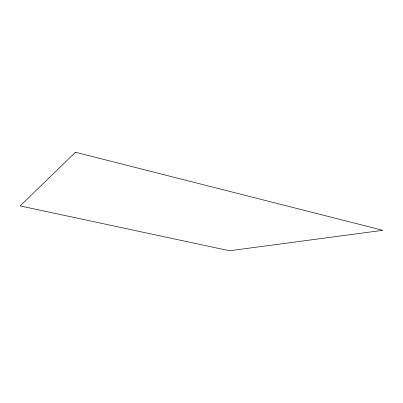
<?xml version="1.0" encoding="UTF-8"?>
<svg xmlns="http://www.w3.org/2000/svg" width="403" height="403" viewBox="0 0 403 403"><rect width="100%" height="100%" fill="white"/><g stroke="black" fill="none" stroke-linecap="round" stroke-linejoin="round"><path stroke-width="0.6" d="M75.482 152.243L20.15 205.918L229.498 250.757L382.85 230.315L75.482 152.243"/></g></svg>
